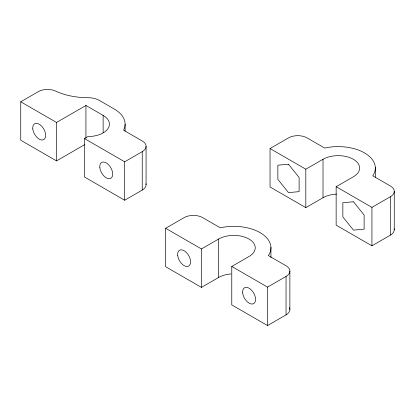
<?xml version="1.0" encoding="UTF-8"?>
<svg xmlns="http://www.w3.org/2000/svg" width="415" height="415" viewBox="0 0 415 415"><rect width="100%" height="100%" fill="white"/><g stroke="black" fill="none" stroke-linecap="round" stroke-linejoin="round"><path stroke-width="0.62" d="M20.75 101.8L38.32 91.653A13.078 7.548 0 0 1 56.808 91.653A52.124 30.093 0 0 0 88.162 97.707A15.692 9.057 0 0 1 99.258 100.363L114.229 109.005A37.137 21.44 0 0 1 123.841 129.713L123.582 130.206L142.241 140.976A13.078 7.548 0 0 1 142.241 151.657L142.241 190.091L124.676 200.232L84.473 176.998L84.473 138.563L87.97 136.545A21.445 12.383 0 0 0 107.781 128.899A21.445 12.383 0 0 0 103.133 115.406L85.936 105.477L56.533 122.456L20.75 101.8L20.75 140.234L56.533 160.89L84.826 144.555M124.676 200.232L124.676 161.798L142.241 151.657M270.041 148.549L288.529 137.873A13.078 7.548 0 0 1 307.022 137.873L324.691 148.072L325.106 147.968A37.137 21.44 0 0 1 348.315 147.408L352.766 148.316A37.137 21.44 0 0 1 372.94 175.581L372.753 175.82L390.422 186.024A13.078 7.548 0 0 1 390.422 196.7L390.422 235.134L371.928 245.81L336.145 225.153L336.145 186.719L353.347 176.79A21.445 12.383 0 0 0 353.347 159.277A21.445 12.383 0 0 0 323.015 159.277L305.819 169.206L270.041 148.549L270.041 186.983L305.819 207.645L323.015 197.716A21.445 12.383 0 0 1 336.498 194.127M165.663 228.297L184.156 217.621A13.078 7.548 0 0 1 202.65 217.621L220.318 227.819L220.728 227.71A37.137 21.44 0 0 1 243.942 227.15L248.393 228.063A37.137 21.44 0 0 1 268.562 255.329L268.375 255.567L286.044 265.766A13.078 7.548 0 0 1 286.044 276.442L286.044 314.881L267.556 325.557L231.772 304.901L231.772 266.461L248.969 256.532A21.445 12.383 0 0 0 248.969 239.024A21.445 12.383 0 0 0 218.643 239.024L201.446 248.953L165.663 228.297L165.663 266.731L201.446 287.388L218.643 277.459A21.445 12.383 0 0 1 231.005 273.942M336.145 186.719L371.928 207.376L390.422 196.7M231.772 266.461L267.556 287.123L286.044 276.442M84.473 138.563L124.676 161.798M394.25 191.362L394.25 229.796M375.31 167.567L375.31 177.174M371.928 207.376L371.928 245.81M323.015 159.277L323.015 197.716M305.819 169.206L305.819 207.645M289.877 271.104L289.877 309.543M270.933 247.309L270.933 257.559M267.556 287.123L267.556 325.557M218.643 239.024L218.643 277.459M201.446 248.953L201.446 287.388M146.07 146.319L146.07 184.753M125.102 124.163L125.102 131.213M103.133 115.406L103.133 132.707M85.936 105.477L85.936 138.148M56.533 122.456L56.533 160.89M145.961 183.767A13.078 7.548 0 0 1 142.241 190.091M394.136 228.81A13.078 7.548 0 0 1 390.422 235.134M289.431 307.588A13.078 7.548 0 0 1 286.044 314.881M288.482 164.241L277.853 165.191L277.853 179.368L288.482 192.596L299.116 191.647L299.116 177.47L288.482 164.241M353.481 201.768L342.847 202.717L342.847 216.895L353.481 230.123L364.116 229.173L364.116 214.996L353.481 201.768M32.78 128.935A9.151 5.286 60 0 0 43.134 139.871A9.151 5.286 60 0 0 41.671 126.191A9.151 5.286 60 0 0 32.78 128.935M99.823 167.629A9.151 5.281 60 0 0 110.177 178.564A9.151 5.281 60 0 0 108.714 164.885A9.151 5.281 60 0 0 99.823 167.629M242.692 292.959A9.151 5.286 60 0 0 253.046 303.894A9.151 5.286 60 0 0 251.583 290.215A9.151 5.286 60 0 0 242.692 292.959M177.693 255.433A9.151 5.286 60 0 0 188.052 266.368A9.151 5.286 60 0 0 186.584 252.688A9.151 5.286 60 0 0 177.693 255.433"/></g></svg>
